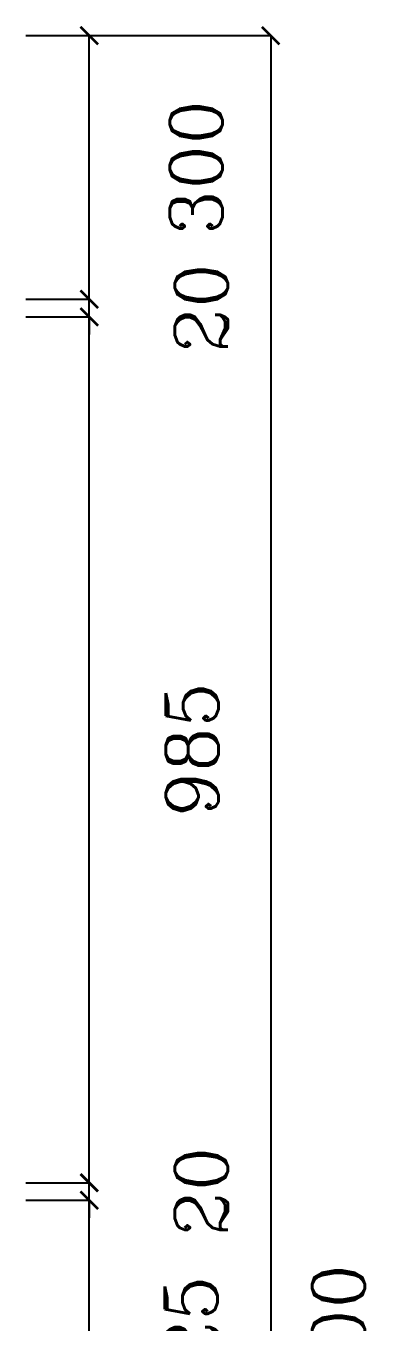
# Model space of a CAD drawing. Header units: millimetres. Extents: x 512961 to 1001058, y -961995 to -458543.
# Drawn here: x 933839 to 934234, y -884066 to -882592 of the extents above; entities that cross this region are included whole.
import ezdxf

# ---------------------------------------------------------------- set-up
doc = ezdxf.new("R2010")
doc.units = ezdxf.units.MM
doc.header["$MEASUREMENT"] = 0
doc.header["$PDMODE"] = 3
doc.layers.get('0').update_dxf_attribs({"linetype": 'CONTINUOUS'})
doc.layers.get('DEFPOINTS').update_dxf_attribs({"linetype": 'CONTINUOUS'})
doc.layers.add('txt', color=7, linetype='CONTINUOUS')
doc.styles.get("Standard").update_dxf_attribs({"font": 'complex.shx', "bigfont": 'hzxy.shx'})
doc.dimstyles.new('LMDIM40', dxfattribs={"dimtxt": 80, "dimasz": 20, "dimexe": 0, "dimexo": 0, "dimgap": 25, "dimtad": 1, "dimdec": 0, "dimzin": 0, "dimdsep": 46, "dimtxsty": 'Standard', "dimblk1": 'DOT', "dimblk2": 'DOT', "dimsah": 1, "dimcen": 0, "dimclrd": 2, "dimclre": 2, "dimclrt": 2, "dimadec": 0, "dimazin": 0, "dimtfac": 1, "dimtdec": 0, "dimtmove": 2, "dimatfit": 3, "dimldrblk": 'DOT', "dimfxl": 0, "dimtolj": 1, "dimtzin": 0, "dimarcsym": 0})

# ---------------------------------------------------------------- blocks, each defined once
blk = doc.blocks.new('_ArchTick')
at = {"color": 0, "linetype": 'ByBlock', "const_width": 0.15}
blk.add_lwpolyline([(-0.5, -0.5), (0.5, 0.5)], dxfattribs=at)
blk = doc.blocks.new('*D964')
at = {"layer": 'DEFPOINTS', "color": 0}
for p in [(933839.4, -883927.9), (933911.4, -883927.9), (933839.4, -884252.9)]:
    blk.add_point(p, dxfattribs=at)
at = {"layer": 'txt', "color": 2, "lineweight": -2}
for p, q in [((933839.4, -883927.9), (933911.4, -883927.9)), ((933911.4, -884252.9), (933911.4, -883927.9)), ((933839.4, -884252.9), (933911.4, -884252.9))]:
    blk.add_line(p, q, dxfattribs=at)
at = {"layer": 'txt', "color": 2, "lineweight": -2, "xscale": 20, "yscale": 20, "zscale": 20}
for p, rotation in [((933911.4, -883927.9), 90), ((933911.4, -884252.9), 270)]:
    blk.add_blockref('_ArchTick', p, dxfattribs=dict(at, rotation=rotation))
at = {"layer": 'txt', "color": 2, "insert": (934027.4, -884090.4), "char_height": 60, "attachment_point": 5, "rotation": 90}
blk.add_mtext('\\A1;325', dxfattribs=at)
blk = doc.blocks.new('_DOT')
at = {"color": 0, "linetype": 'ByBlock'}
blk.add_line((-0.5, 0), (-1, 0), dxfattribs=at)
at = {"color": 0, "linetype": 'ByBlock', "const_width": 0.5}
blk.add_lwpolyline([(-0.25, 0, 1), (0.25, 0, 1)], format="xyb", close=True, dxfattribs=at)
blk = doc.blocks.new('DOT')
at = {"color": 0, "linetype": 'ByBlock'}
blk.add_line((-0.35, 0), (-1, 0), dxfattribs=at)
at = {"color": 0, "linetype": 'ByBlock', "const_width": 0.35}
blk.add_lwpolyline([(-0.175, 0, 1), (0.175, 0, 1)], format="xyb", close=True, dxfattribs=at)
blk = doc.blocks.new('*D965')
at = {"layer": 'DEFPOINTS', "color": 0}
for p in [(933839.4, -883907.9), (933911.4, -883907.9), (933839.4, -883927.9)]:
    blk.add_point(p, dxfattribs=at)
at = {"layer": 'txt', "color": 2, "lineweight": -2}
for p, q in [((933911.4, -883907.9), (933911.4, -883887.9)), ((933839.4, -883907.9), (933911.4, -883907.9)), ((933911.4, -883927.9), (933911.4, -883907.9)), ((933839.4, -883927.9), (933911.4, -883927.9)), ((933911.4, -883927.9), (933911.4, -883947.9))]:
    blk.add_line(p, q, dxfattribs=at)
at = {"layer": 'txt', "color": 2, "lineweight": -2, "xscale": 20, "yscale": 20, "zscale": 20}
for p, rotation in [((933911.4, -883907.9), 270), ((933911.4, -883927.9), 90)]:
    blk.add_blockref('_ArchTick', p, dxfattribs=dict(at, rotation=rotation))
at = {"layer": 'txt', "color": 2, "insert": (934038.9, -883917.9), "char_height": 60, "attachment_point": 5, "rotation": 90}
blk.add_mtext('\\A1;20', dxfattribs=at)
blk = doc.blocks.new('*D966')
at = {"layer": 'DEFPOINTS', "color": 0}
for p in [(933839.4, -882922.9), (933911.4, -882922.9), (933839.4, -883907.9)]:
    blk.add_point(p, dxfattribs=at)
at = {"layer": 'txt', "color": 2, "lineweight": -2}
for p, q in [((933839.4, -882922.9), (933911.4, -882922.9)), ((933911.4, -883907.9), (933911.4, -882922.9)), ((933839.4, -883907.9), (933911.4, -883907.9))]:
    blk.add_line(p, q, dxfattribs=at)
at = {"layer": 'txt', "color": 2, "lineweight": -2, "xscale": 20, "yscale": 20, "zscale": 20}
for p, rotation in [((933911.4, -882922.9), 90), ((933911.4, -883907.9), 270)]:
    blk.add_blockref('_ArchTick', p, dxfattribs=dict(at, rotation=rotation))
at = {"layer": 'txt', "color": 2, "insert": (934028.4, -883415.4), "char_height": 60, "attachment_point": 5, "rotation": 90}
blk.add_mtext('\\A1;985', dxfattribs=at)
blk = doc.blocks.new('*D967')
at = {"layer": 'DEFPOINTS', "color": 0}
for p in [(933839.4, -882902.9), (933911.4, -882902.9), (933839.4, -882922.9)]:
    blk.add_point(p, dxfattribs=at)
at = {"layer": 'txt', "color": 2, "lineweight": -2}
for p, q in [((933911.4, -882902.9), (933911.4, -882882.9)), ((933839.4, -882902.9), (933911.4, -882902.9)), ((933911.4, -882922.9), (933911.4, -882902.9)), ((933839.4, -882922.9), (933911.4, -882922.9)), ((933911.4, -882922.9), (933911.4, -882942.9))]:
    blk.add_line(p, q, dxfattribs=at)
at = {"layer": 'txt', "color": 2, "lineweight": -2, "xscale": 20, "yscale": 20, "zscale": 20}
for p, rotation in [((933911.4, -882902.9), 270), ((933911.4, -882922.9), 90)]:
    blk.add_blockref('_ArchTick', p, dxfattribs=dict(at, rotation=rotation))
at = {"layer": 'txt', "color": 2, "insert": (934038.9, -882912.9), "char_height": 60, "attachment_point": 5, "rotation": 90}
blk.add_mtext('\\A1;20', dxfattribs=at)
blk = doc.blocks.new('*D968')
at = {"layer": 'DEFPOINTS', "color": 0}
for p in [(933843, -882602.9), (933839.4, -885302.9), (934117.9, -885302.9)]:
    blk.add_point(p, dxfattribs=at)
at = {"layer": 'txt', "color": 2, "lineweight": -2}
for p, q in [((933843, -882602.9), (934117.9, -882602.9)), ((934117.9, -882602.9), (934117.9, -885302.9)), ((933839.4, -885302.9), (934117.9, -885302.9))]:
    blk.add_line(p, q, dxfattribs=at)
at = {"layer": 'txt', "color": 2, "lineweight": -2, "xscale": 20, "yscale": 20, "zscale": 20}
for p, rotation in [((934117.9, -882602.9), 90), ((934117.9, -885302.9), 270)]:
    blk.add_blockref('_ArchTick', p, dxfattribs=dict(at, rotation=rotation))
at = {"layer": 'txt', "color": 2, "insert": (934194.9, -884102.9), "char_height": 60, "attachment_point": 5, "rotation": 90}
blk.add_mtext('\\A1;2700', dxfattribs=at)
blk = doc.blocks.new('*D1106')
at = {"layer": 'DEFPOINTS', "color": 0}
for p in [(933839.4, -882602.9), (933911.4, -882602.9), (933839.4, -882902.9)]:
    blk.add_point(p, dxfattribs=at)
at = {"layer": 'txt', "color": 2, "lineweight": -2}
for p, q in [((933839.4, -882602.9), (933911.4, -882602.9)), ((933911.4, -882902.9), (933911.4, -882602.9)), ((933839.4, -882902.9), (933911.4, -882902.9))]:
    blk.add_line(p, q, dxfattribs=at)
at = {"layer": 'txt', "color": 2, "lineweight": -2, "xscale": 20, "yscale": 20, "zscale": 20}
for p, rotation in [((933911.4, -882602.9), 90), ((933911.4, -882902.9), 270)]:
    blk.add_blockref('_ArchTick', p, dxfattribs=dict(at, rotation=rotation))
at = {"layer": 'txt', "color": 2, "insert": (934033, -882752.9), "char_height": 60, "attachment_point": 5, "rotation": 90}
blk.add_mtext('\\A1;300', dxfattribs=at)

msp = doc.modelspace()

# ---------------------------------------------------------------- dimensions: what is measured, and where the dimension line sits
at = {"layer": 'txt'}
for base, p1, p2, angle, picture, middle in [((934117.9, -885302.9), (933843, -882602.9), (933839.4, -885302.9), 90, '*D968', (934194.9, -884102.9)), ((933911.4, -882602.9), (933839.4, -882902.9), (933839.4, -882602.9), 90, '*D1106', (934033, -882752.9)), ((933911.4, -882922.9), (933839.4, -883907.9), (933839.4, -882922.9), 270, '*D966', (934028.4, -883415.4)), ((933911.4, -883927.9), (933839.4, -884252.9), (933839.4, -883927.9), 270, '*D964', (934027.4, -884090.4))]:
    dim = msp.add_linear_dim(base=base, p1=p1, p2=p2, angle=angle, dimstyle='LMDIM40', override={"dimtxt": 60, "dimblk": 'ArchTick', "dimsah": 0, "dimldrblk": 'DOT'}, dxfattribs=at)
    dim.commit()
    dim.dimension.update_dxf_attribs({"geometry": picture, "text_midpoint": middle, "dimtype": 160})
for base, p1, p2, picture, middle in [((933911.4, -882902.9), (933839.4, -882922.9), (933839.4, -882902.9), '*D967', (934038.9, -882912.9)), ((933911.4, -883907.9), (933839.4, -883927.9), (933839.4, -883907.9), '*D965', (934038.9, -883917.9))]:
    dim = msp.add_linear_dim(base=base, p1=p1, p2=p2, angle=270, dimstyle='LMDIM40', override={"dimtxt": 60, "dimblk": 'ArchTick', "dimsah": 0, "dimldrblk": 'DOT'}, dxfattribs=at)
    dim.commit()
    dim.dimension.update_dxf_attribs({"geometry": picture, "text_midpoint": middle})

doc.saveas('drawing.dxf')
